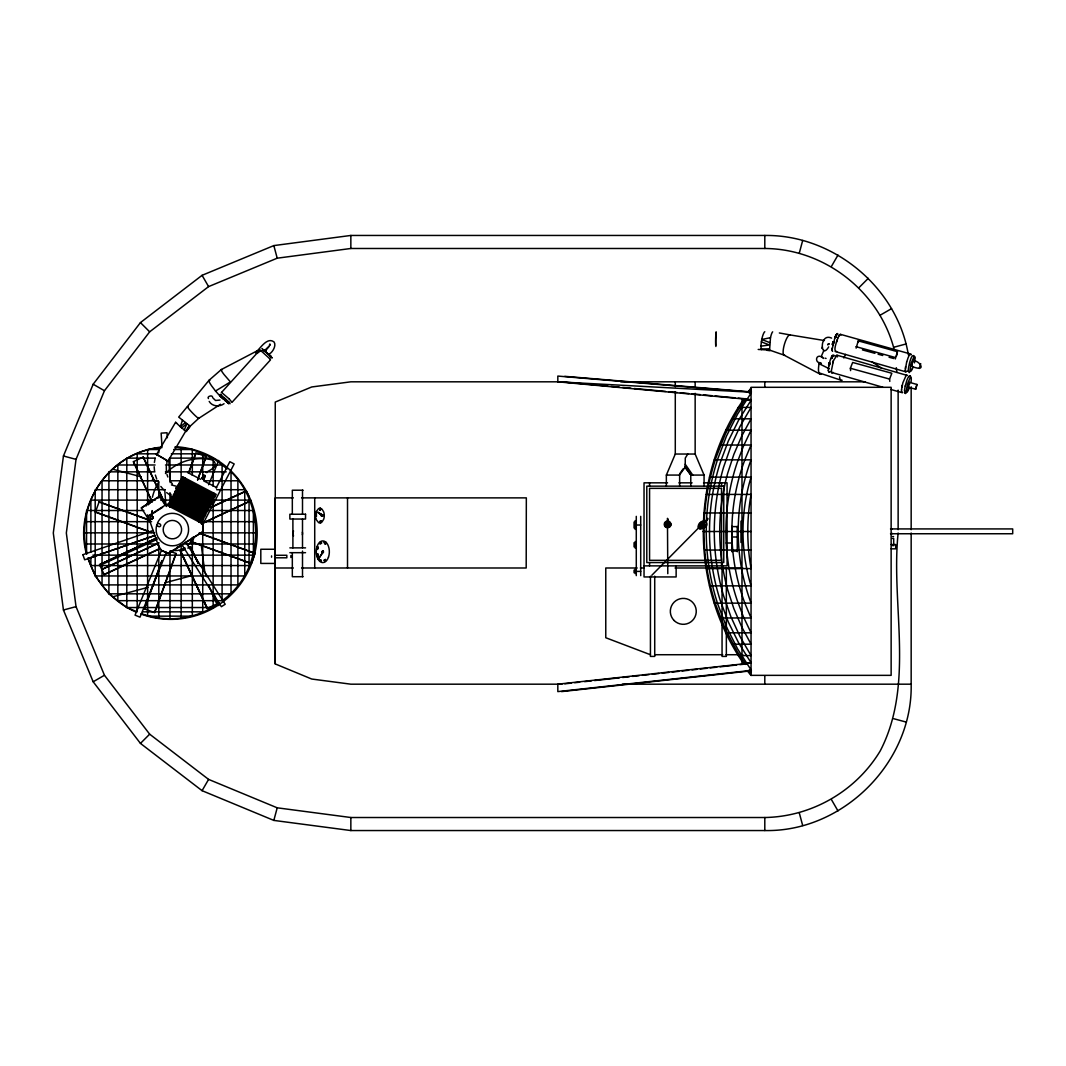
<?xml version="1.0" encoding="UTF-8"?>
<svg xmlns="http://www.w3.org/2000/svg" width="1066" height="1066" viewBox="0 0 1066 1066"><rect width="100%" height="100%" fill="white"/><g stroke="black" fill="none" stroke-linecap="round" stroke-linejoin="round"><path stroke-width="1.5" d="M158.101 545.086L161.606 550.589L168.695 553.481L203.06 531.588L202.926 523.939L234.174 463.95L229.856 461.698L216.118 488.041M325.716 543.553L325.516 543.873A1.959 1.186 -90 0 1 325.223 543.673L325.876 542.794M561.982 684.185L350.847 684.185L311.712 679.029L275.255 663.931L275.255 402.069L311.712 386.971L350.847 381.815L562.795 381.815M325.21 542.607L325.583 542.221A2.825 1.706 -90 0 1 325.85 542.381L325.45 544.033A2.825 1.706 90 0 1 325.197 543.86L325.05 543.433M691.008 475.076L685.211 467.148L685.278 458.074L687.783 454.036M315.829 515.264C315.376 513.106 317.028 517.356 315.669 515.451M319.973 560.996L320.32 559.623M320.08 560.01L320.226 559.757A1.666 0.999 -90 0 1 320.52 559.943L320.639 560.25M828.295 370.568C828.215 367.797 831.32 350.834 834.545 355.991M831.253 371.394L833.425 360.641L836.997 355.205L907.552 375.525M832.066 349.701L835.078 336.856M832.133 348.076L832.24 350.767M901.503 391.075L901.556 389.463M905.5 393.447L904.514 390.303M905.287 370.208L906.673 361.867M908.245 371.048C908.085 368.343 911.39 351.194 914.455 356.55M914.481 356.497L914.175 360.108M317.721 555.946L317.428 556.878L317.628 556.026M315.856 514.558L315.509 515.051M703.973 524.872L703.76 526.058M166.309 466.268L166.389 471.745M742.189 661.546C690.342 585.101 690.342 477.914 742.189 401.456M821.393 374.206A17.309 5.277 -69.5 0 1 819.981 374.073L783.936 355.085L769.572 350.088L761.47 349.608L760.871 346.157L761.737 339.494A9.181 1.826 -79 0 1 764.788 331.726M911.163 533L911.163 684.185C912.816 762.417 843.033 832.186 764.802 830.547L350.847 830.547L273.829 820.407L202.074 790.679L140.446 743.402L93.168 681.774L63.44 610.005L53.3 533L63.44 455.995L93.168 384.226L140.446 322.598L202.074 275.321L273.829 245.593L350.847 235.453L764.802 235.453C833.079 234.547 897.359 287.274 908.352 354.885M321.226 561.462L320.866 560.023L321.212 560.796M323.424 552.201L322.625 552.774L322.265 551.508M321.172 515.931L321.546 514.865L321.932 515.931M322.412 515.757C321.732 513.092 321.292 517.889 322.358 515.571M323.011 515.411C323.398 516.25 324.624 514.998 321.626 515.411L317.748 512.293L323.051 515.264L317.775 512.306M829.188 362.786L829.921 363L829.321 365.585L828.588 365.371L829.188 362.786L830.214 363.919M833.106 344.718L832.359 344.505L832.959 341.92L834.105 341.88L833.998 343.052M833.359 341.68L832.359 344.505M151.718 516.237L152.198 510.601L152.065 516.264M319.84 510.228L320 508.415L320.866 508.589M319.96 510.268L320.173 508.415M320.786 509.375L320.226 509.228M324.53 541.821C324.131 544.939 325.49 541.261 324.37 541.821M772.677 331.846A9.621 1.652 -81.3 0 0 770.491 337.682L769.572 350.088M318.014 546.991L318.148 547.524A2.745 1.666 -90 0 1 318.054 547.937L317.175 547.404A2.745 1.666 -90 0 1 317.188 546.871L318.068 547.418A1.905 1.159 -90 0 1 317.935 547.911L317.362 547.711M828.682 346.876C820.553 360.854 818.848 332.246 831.6 338.109M670.034 525.271A2.638 2.638 0 0 0 666.796 522.073A2.638 2.638 0 0 0 665.637 526.484A2.638 2.638 0 0 0 670.034 525.271L670.034 523.912M901.543 389.503L902.889 382.734L906.087 375.499M905.34 368.609L905.58 366.611M904.501 390.343L905.221 385.999M911.084 381.881L911.31 379.016A7.862 1.612 -74.3 0 0 909.978 378.19L907.433 383.973L906.313 390.649A7.862 1.612 -74.3 0 0 907.646 391.489L909.578 387.598M821.913 348.462L822.392 346.943M894.001 350.447L893.588 347.316C878.011 290.458 823.738 248.818 764.802 248.485L350.847 248.485L277.213 258.185L208.59 286.607L149.666 331.819L104.455 390.742L76.032 459.366L66.332 533L76.032 606.634L104.455 675.258L149.666 734.181L208.59 779.393L277.213 807.815L350.847 817.515L764.802 817.515C811.746 816.716 856.118 791.105 880.263 750.85C915.001 683.812 890.723 604.742 898.132 533M86.346 553.56C73.021 504.791 111.144 450.092 161.992 447.627M87.798 558.131L95.194 575.96L108.905 593.829L231.029 593.829L231.029 471.838C266.793 506.55 263.489 571.976 222.088 600.678L117.846 600.678L117.846 464.989L155.103 464.989M317.375 554.093L317.655 554.107A1.959 1.186 -90 0 1 317.775 554.613L316.895 555.186A2.812 1.692 -90 0 1 316.789 554.76L317.015 554.147M324.384 560.276L324.424 559.903A2.652 1.599 -90 0 1 324.664 559.743L325.01 561.289A2.652 1.599 -90 0 1 324.77 561.449L324.264 560.303L325.037 561.022M316.895 554.653L317.721 553.974M324.37 560.223L324.437 560.076A1.839 1.119 -90 0 1 324.73 559.89L325.063 560.903M154.383 462.471L155.09 458.3M317.761 554.733L317.042 555.199A2.812 1.692 90 0 1 316.789 554.76M317.561 546.898L317.122 547.684M901.809 387.478L902.262 385.172M909.485 384.506L909.538 382.388L908.099 387.291L915.841 389.183L916.933 384.453L909.538 382.388M914.495 362.866L915.094 358.149A7.862 1.612 -74.3 0 0 913.762 357.323L911.203 363.106L910.097 369.795A7.862 1.612 -74.3 0 0 911.43 370.622L913.362 366.731M319.973 560.463L320.546 559.97M319.827 542.727L320.306 542.194L319.893 543.42L320.373 542.794L320.666 543.487L319.947 543.74M835.704 335.697L835.344 337.189L836.077 337.402L836.437 335.897L835.704 335.697L836.957 334.99M832.226 357.723L831.72 358.642L832.439 355.644L833.172 355.844L832.666 356.764M316.895 548.137C316.842 551.708 318.308 546.725 317.295 549.403L316.935 548.39L317.841 548.79L316.882 548.137M322.518 552.534C324.464 553.241 322.905 549.243 322.318 551.282M819.981 374.073L818.994 372.834A17.309 5.277 -69.5 0 1 819.114 363.733L819.607 362.613M221.462 392.528L259.851 350.008L261.13 350.887M222.901 398.311L223.82 399.284M231.695 401.949L229.07 398.817M267.979 354.352C271.337 354.298 276.88 346.157 274.109 342.026C266.966 336.323 259.864 349.275 255.494 352.566M270.537 359.828L232.121 402.188M270.231 355.791L272.23 357.976L270.924 357.217M838.036 337.682C837.01 340.734 832.466 351.82 836.703 351.487M905.207 386.012C906.26 383.454 907.313 375.245 910.511 376.351M325.69 560.676L325.383 559.304M273.829 820.407L277.213 807.815M799.313 253.028L802.685 240.45M324.344 542.527L324.69 543.287L324.464 542.447M166.789 463.737L167.175 460.552L156.316 454.249L157.515 455.462M698.71 525.605C696.844 532.214 707.784 527.617 704.306 523.179L703.44 526.644M836.437 342.173L837.21 339.814M832.666 363.026L833.425 360.668M906.686 361.867C907.592 360.028 908.778 353.086 911.337 354.658M182.499 420.151L180.354 426.706L186.217 431.517L189.895 426.04L178.688 417.099L209.069 380.256L221.315 369.556L256.839 351.007M834.105 341.88L832.466 343.345M99.178 501.74L95.38 512.16L151.345 532.534M188.469 473.064L195.824 452.85L206.244 456.648L197.69 479.94M188.682 473.144L195.478 454.489M159.007 568.405L144.256 608.819L154.69 612.617L176.183 553.534L170.573 551.495M160.18 565.313L161.872 560.649M144.51 608.913L162.059 560.716M197.516 479.873L206.005 456.554M154.463 612.537L175.97 553.454M191.4 542.341L193.439 536.718M194.119 537.117L192.266 542.221L251.363 563.648M856.131 348.156L858.25 340.853L897.452 351.66L896.466 356.057M850.601 370.595L850.362 368.263L852.653 362.467L891.842 373.26L889.564 379.07L889.804 381.401M895.32 358.962L897.452 351.66M907.699 390.183L908.525 388.064M166.416 552.375L140.006 617.161L135.049 615.149L161.459 550.362L168.695 553.481M258.718 351.234L257.439 350.634L257.985 351.167M208.59 484.75L218.663 460.445M184.271 430.024L186.923 423.682L181.74 427.906M666.357 486.149L666.357 475.076L675.284 454.036L675.284 391.662M315.882 511.96L318.587 508.602A7.502 4.557 -90 0 1 322.039 509.228L323.691 511.907A7.235 4.397 -90 0 1 323.691 519.235L322.039 521.914A7.502 4.557 -90 0 1 318.614 522.646L315.882 519.182M322.558 551.095L322.412 551.975M843.819 357.949L845.551 354.392M835.078 336.909L835.904 335.204M838.036 337.735L838.862 336.03M911.483 369.276L909.258 372.647L908.259 370.995M908.885 386.332L908.099 387.291M318.214 556.412L317.868 555.306L318.214 556.412M168.188 504.325L168.814 503.125L202.433 520.781L201.807 521.98L168.321 504.538L168.948 503.339M180.487 487.842L177.569 486.323L176.943 487.522L210.562 505.177L211.055 503.765M205.032 497.582L212.307 501.366L211.814 502.779L178.195 485.123L178.821 483.924L181.74 485.443M179.448 482.725L180.074 481.526L213.693 499.181L213.067 500.38L179.448 482.725L210.895 499.234M181.953 477.928L182.579 476.729L216.185 494.371L215.559 495.583L182.086 478.128L182.712 476.928M203.553 518.169L203.06 519.582L169.574 502.139L170.067 500.727M204.805 515.771L204.312 517.183L170.826 499.741L171.32 498.328L174.238 499.847M172.079 497.329L172.705 496.13L206.191 513.572L205.565 514.785L171.946 497.129L174.851 498.648M175.21 491.333L174.584 492.532L208.057 509.974L208.55 508.575M177.076 487.735L177.569 486.323M178.328 485.336L178.821 483.924M179.581 482.938L180.074 481.526M180.834 480.539L181.327 479.127L180.834 480.539L214.319 497.982L214.812 496.569M175.997 494.664L174.851 497.249L203.899 512.253M176.623 493.465L177.356 492.439M182.872 481.472L179.861 487.642M183.499 480.273L184.751 477.861M184.858 478.048L169.854 506.843L171.106 504.445M198.582 521.7L203.153 512.919M206.977 505.604L210.029 499.754M210.775 499.061L209.642 501.633M214.013 493.238L198.902 521.86M207.43 511.174L173.958 493.731L173.332 494.93L206.804 512.373L207.297 510.974M209.935 506.377L176.45 488.934L175.823 490.133L209.309 507.576L209.802 506.163M177.276 491.559L176.983 492.079M699.349 524.552C696.724 529.136 704.839 527.737 703.293 523.832M823.911 350.354L821.206 356.604C815.25 354.192 814.944 363.559 820.713 362.733M835.491 337.775L836.21 334.777M185.897 431.304L189.202 425.494M176.596 423.042L175.597 422.309L156.609 454.396L157.435 455.222M320.786 542.048L321.093 543.287A1.905 1.146 -90 0 0 321.386 543.074L320.879 541.954M202.074 790.679L208.59 779.393M831.467 266.353L837.983 255.067M176.65 492.639L177.143 491.892M166.536 460.832L167.988 461.152L185.79 431.01L190.134 426.227L198.689 418.378L220.475 404.28M322.678 552.534L318.174 559.397L322.678 552.628L322.265 551.975M176.09 492.892L176.53 492.172M176.276 493.331L176.716 492.612M176.503 492.292L176.969 491.493M176.849 491.759L177.156 491.293M745.787 398.577L736.992 411.756L725.28 434.129L716.032 457.554A233.174 233.174 0 0 0 703.973 531.508A233.174 233.174 0 0 0 716.046 605.461L725.28 628.873L736.992 651.246L745.787 664.424M749.305 393.301L751.05 390.662M207.204 505.817C208.057 502.073 215.145 510.521 209.362 506.217M748.598 391.888L751.05 388.224L748.039 391.928M835.891 335.27L837.303 333.511M838.849 336.11L840.261 334.338M906.886 391.768L905.474 393.514M706.265 521.261L707.451 518.929L651.806 575.28M679.682 473.784L683.373 468.627M679.415 475.076L685.211 467.148M316.562 515.784L315.669 515.331L316.455 514.332L315.776 515.078M186.19 431.424L190.214 426.28L189.681 425.854M699.163 524.765L700.535 523.379M703.627 526.431L701.428 528.283M320.013 543.207L320.12 543.86M320.879 543.314L321.093 543.46A2.732 1.652 90 0 0 321.412 543.26L321.439 542.861M263.848 350.141L266.034 351.3M264.928 351.394L268.925 346.677L269.858 343.985L270.311 345.104M269.978 355.231L269.565 355.671C273.069 359.029 270.124 354.965 270.537 355.671L270.138 356.111M265.9 349.195L268.579 346.73M140.446 743.402L149.666 734.181M859.076 287.54L868.297 278.319M828.948 343.892L827.669 344.624M836.65 334.164L838.129 334.124M835.824 355.857L836.97 355.284L837.476 356.883M829.335 372.087L829.974 371.528L828.802 372.181L828.322 370.488M832.932 372.354L831.76 373.007L831.28 371.328M912.216 366.251C910.95 351.034 933.03 374.672 911.87 366.424M906.939 371.248L905.794 371.821L835.224 351.527M906.073 375.552L906.713 374.992M909.032 376.391L910.177 375.818M185.484 422.536L180.354 426.706L175.597 422.309M219.529 602.636C197.89 619.093 167.029 623.277 141.671 613.696M707.118 518.436L707.931 518.489M707.771 519.435L706.958 519.382M141.418 508.029L159.594 496.45M148.121 516.037L165.83 504.764L164.724 489.587M162.605 507.336L147.215 517.143L141.285 507.829L159.474 496.236L165.403 505.55M168.548 553.241L181.9 544.739L221.368 606.701L225.206 604.262L185.737 542.301L203.06 531.588M181.926 544.793L185.764 542.341M209.869 380.482A13.298 1.839 50.1 0 0 211.574 385.812L215.519 391.009L230.403 381.908L224.1 374.592A12.859 1.452 47.9 0 1 222.034 369.795M224.047 403.708C219.569 407.105 212.161 406.572 209.203 401.429M93.168 681.774L104.455 675.258M880.263 315.15L891.549 308.634M700.322 523.566L703.014 523.419M702.467 527.643C695.365 532.107 698.217 519.035 703.773 522.66M827.829 344.611L829.015 343.812L827.936 344.545M156.609 454.396L167.988 461.152M143.377 457.021L133.317 461.711L152.198 502.193M211.801 506.883L246.286 490.8L248.711 495.996M211.894 507.083L246.379 491.013M159.713 548.803L104.228 574.667L99.538 564.62L156.529 538.077M99.578 564.687L156.555 538.117M99.658 564.86L156.635 538.29M99.898 565.393L157.128 539.369M158.781 542.9L101.803 569.471L158.807 542.967M201.381 523.686L250.856 500.607M201.487 523.926L250.963 500.82L250.51 499.861M104.135 574.467L159.607 548.59M179.861 550.949L184.884 548.604M208.803 585.767L217.197 603.756L207.137 608.446L180.567 551.468L184.871 549.47M187.816 548.097L190.627 546.778L198.316 563.274M219.996 400.056L215.545 400.496L212.947 397.991M82.895 554.706L153.064 530.495M87.758 558.677L154.783 535.505L84.667 559.797L82.921 554.746M321.093 543.46L321.172 543.433A2.732 1.652 -90 0 0 321.412 543.26M701.361 522.926L703.733 522.793M893.588 347.316L906.18 343.932M63.44 610.005L76.032 606.634M112.596 596.84L148.227 587.286M165.07 582.782L192.093 575.533M322.652 550.856L323.424 551.282M770.491 337.682L761.737 339.494L769.665 342.572M320.04 522.593L321.039 522.46L320.919 520.741C318.601 521.434 321.799 520.141 320.639 522.3L320.027 522.42M319.987 521.674L320.866 521.567M320 521.847L320.599 521.567M257.439 350.634L259.118 352.086M760.871 346.157L769.425 344.971L761.297 341.853M751.05 663.025L557.824 684.185L557.824 691.607L751.05 670.447M564.82 683.826L571.416 683.093M574.721 682.733L579.677 682.187M584.634 681.654L591.244 680.921M594.548 680.561L619.319 677.856M622.624 677.496L629.22 676.763M632.524 676.404L639.134 675.684M642.438 675.324L649.047 674.605M652.352 674.232L658.948 673.512M662.253 673.152L668.862 672.433M672.166 672.073L678.775 671.34M682.08 670.98L688.689 670.261M691.981 669.901L696.937 669.355M700.242 668.995L706.851 668.275M710.156 667.902L716.765 667.183M720.056 666.823L736.579 665.011M739.884 664.651L746.493 663.931M561.515 691.607L751.437 670.807M317.508 554.027L317.761 554.067A2.812 1.692 -90 0 1 317.868 554.493L317.895 554.613M761.111 348.995L769.372 348.849M840.248 334.431L841.087 334.964M832.613 351.234L832.266 350.687M920.704 363.599L919.265 368.503M916.933 384.453L915.494 389.356M902.542 392.621L901.689 392.088M620.745 381.815L865.206 381.815M750.064 393.114L751.05 393.114L737.659 413.981L726.506 436.034L717.711 459.046A235.186 235.186 0 0 0 706.252 531.508A235.186 235.186 0 0 0 717.711 603.969L726.506 626.981L737.659 649.034L751.05 669.901L750.064 669.901M742.989 400.27L751.05 400.27L738.618 420.137L728.278 441.097L720.123 462.924A227.125 227.125 0 0 0 709.503 531.508A227.125 227.125 0 0 0 720.123 600.078L728.278 621.918L738.618 642.865L751.05 662.746L742.989 662.746M738.205 407.425L751.05 407.425L740.017 426.44L730.863 446.361L723.654 467.001A226.938 226.938 0 0 0 714.287 531.508A226.938 226.938 0 0 0 723.654 596.001L730.863 616.641L740.017 636.562L751.05 655.577L738.205 655.577M731.889 418.805L751.05 418.805L741.643 436.26L733.834 454.436L727.705 473.184A217.717 217.717 0 0 0 719.737 531.508A217.717 217.717 0 0 0 727.705 589.818L733.834 608.579L741.643 626.741L751.05 644.197L731.889 644.197M725.906 430.198L751.05 430.198L743.468 446.121L737.192 462.564A216.411 216.411 0 0 0 725.893 531.508A216.411 216.411 0 0 0 737.206 600.438L743.468 616.894L751.05 632.818L725.906 632.818M719.737 445.028L751.05 445.028L745.254 458.78A204.859 204.859 0 0 0 731.876 531.508A204.859 204.859 0 0 0 745.267 604.222L751.05 617.974L719.737 617.974M158.754 449.519L147.614 449.519L147.614 503.498M173.718 449.519L192.32 449.519L213.147 458.127L227.191 468.907M157.541 453.823L137.208 453.823L137.208 611.844L126.801 607.54L108.905 593.829L108.905 471.838L154.93 471.838M171.346 453.823L202.727 453.823L202.727 478.407M675.284 454.036L695.152 454.036L704.066 475.076L704.066 486.149M155.33 458.127L126.801 458.127L126.801 607.54L213.147 607.54L213.147 493.998M714.287 459.859L751.05 459.859A206.444 206.444 0 0 0 738.192 531.508A206.444 206.444 0 0 0 751.064 603.143L714.287 603.143M165.496 464.989L222.088 464.989L222.088 600.678M165.443 471.838L226.232 471.838M666.357 475.076L679.642 475.076L679.642 486.149M685.211 467.521L690.781 475.076L704.066 475.076M709.503 477.142L751.05 477.142A187.563 187.563 0 0 0 742.989 531.508A187.563 187.563 0 0 0 751.064 585.86L709.503 585.86M158.128 480.779L102.043 480.779L102.043 584.901L237.891 584.901L237.891 480.779L205.112 480.779M181.806 480.779L169.974 480.779L169.974 458.127L213.147 458.127L213.147 486.229M667.556 482.831L644.037 482.831L644.037 576.946L676.137 576.946L676.137 565.873M678.909 482.831L692.101 482.831M703.547 482.831L727.079 482.831L727.079 565.873L644.037 565.873M165.057 489.707L95.194 489.707L95.194 575.96L244.754 575.96L244.754 489.707L216.625 489.707M303.077 490.213L292.324 490.213L292.324 514.238M706.252 494.424L751.05 494.424A212.014 212.014 0 0 0 751.064 568.591L706.252 568.591M293.35 497.875L275.255 497.875L275.255 663.931M301.571 497.875L526.337 497.875L526.191 567.991L301.571 567.991M154.477 500.114L90.877 500.114L90.877 552.095M160.66 500.114L174.624 500.114M211.308 500.114L249.071 500.114L249.071 565.566L90.877 565.566L90.877 557.518M320.213 509.415L320.759 509.561M143.857 510.507L86.559 510.507L86.559 553.934M205.685 510.507L253.375 510.507L253.375 555.159L92.849 555.159M703.973 512.959L751.05 512.959M315.509 516.277L316.455 516.41M320.919 520.741L321.039 522.46M85.093 521.674L151.585 521.674M199.955 521.674L254.854 521.674M636.282 525.018L640.706 525.018M731.902 526.617L737.259 526.617M890.523 528.923L1012.7 528.923L1012.7 533.746L890.523 533.746M702.974 531.508L751.05 531.508M83.614 532.84L154.623 532.84M200.488 532.84L256.32 532.84M892.588 536.584L893.561 536.584M731.902 536.998L737.259 536.998M892.455 538.477L893.694 538.477L893.708 545.605L892.455 545.605M726.119 543.007L731.902 543.007M85.093 543.993L157.941 543.993M185.004 543.993L254.854 543.993M891.136 544.539L895.68 544.539L895.68 548.83L891.136 548.83M289.859 547.871L305.542 547.871M275.255 549.256L260.81 549.256L260.81 563.434L275.255 563.434M704.972 550.043L751.05 550.043M731.902 551.042L737.259 551.042M289.859 552.681L305.542 552.681M274.628 555.279L286.834 555.279L286.834 557.798L274.628 557.798M275.121 567.991L293.35 567.991M637.188 567.991L605.768 567.991L605.768 637.735L650.433 654.724M640.399 567.991L643.811 567.991M675.045 567.991L742.762 567.991M636.282 571.403L640.706 571.403M303.077 576.706L292.324 576.706L292.324 552.681M142.551 611.844L202.727 611.844L202.727 512.759M654.724 654.724L722.695 654.724M725.999 654.724L742.762 654.724M751.05 675.351L891.136 675.351L891.136 387.304L751.05 387.304L751.05 675.444L747.026 670.514M622.397 684.185L911.163 684.185M758.192 349.448L761.47 349.608M557.824 381.815L751.05 392.221L557.824 376.071L557.824 381.815L751.05 399.643M784.669 355.125L783.936 355.085A10.567 2.745 -73.7 0 1 784.656 343.545A10.567 2.745 -73.7 0 1 790.226 334.951L824.431 340.547M255.6 352.686L256 352.713A2.652 0.946 34.5 0 1 256.533 352.859M564.82 376.338L751.437 391.942M564.82 382.121L584.634 383.947M587.939 384.253L596.2 385.013M599.492 385.319L607.753 386.079M611.058 386.385L619.319 387.145M622.624 387.451L630.872 388.211M634.177 388.517L665.557 391.409M668.862 391.715L677.123 392.488M680.428 392.781L688.689 393.554M691.981 393.847L700.242 394.62M703.547 394.913L711.808 395.686M715.113 395.979L734.927 397.818M738.232 398.111L746.493 398.884M821.286 356.617L823.458 358.456M174.757 447.2L192.32 449.519L192.32 475.356M766.721 350.261L769.905 350.714M779.339 332.965L790.226 334.951M316.296 515.118L316.282 514.332M821.939 357.163L822.792 357.376M820.527 363.306L821.366 363.506M320 508.415L320.853 508.775M63.44 455.995L76.032 459.366M112.596 469.16L141.218 476.835M152.345 479.807L158.701 481.512M171.426 484.923L180.967 487.482M893.588 718.684L906.18 722.068M855.971 346.663L895.173 357.456M862.394 349.888L874.946 353.339M878.078 354.205L882.781 355.498M889.057 357.23L893.761 358.522M850.362 368.263L889.564 379.07M840.741 334.418L910.99 354.125M832.959 341.92L833.705 342.133M833.319 356.43L832.439 355.644M831.56 358.056L832.306 358.269M828.695 364.199L829.428 364.412M882.875 387.251L831.44 372.38M890.856 389.49L902.036 392.621M826.083 358.469L825.031 358.149M818.994 372.834L840.887 380.162M199.169 532.933L255.134 553.307L251.429 563.474L192.36 541.981M200.648 533.72L255.054 553.52M99.151 501.82L150.479 520.408M99.085 501.993L150.386 520.661M95.46 511.947L148.321 531.188M171.053 550.842L172.279 551.295M166.416 460.699L167.589 460.965M157.581 523.486C163.245 523.233 160.246 529.615 156.822 525.098M819.114 363.733L829.348 368.769M205.751 471.825L207.071 472.518L205.658 471.785M206.005 471.958L206.537 472.465L205.871 471.892M204.086 475.036L205.192 475.596M205.192 477.128L203.153 476.062M204.046 478.834L201.887 477.701L202.793 478.168M201.914 478.474L204.112 479.62L203.153 479.114M204.046 475.769L203.1 475.276L205.285 476.409M204.099 478.088C206.244 479.194 200.261 476.102 203.113 477.568M187.563 472.465L200.688 479.3M203.593 480.819L216.718 487.655M181.46 479.327L214.946 496.783M178.955 484.137L212.44 501.58M178.195 485.123L181.113 486.642M177.702 486.536L211.188 503.978M193.079 497.462L195.984 498.981M175.077 491.12L208.683 508.775M171.453 498.528L204.939 515.984M173.611 501.047L170.826 499.741M170.2 500.94L203.686 518.382M221.462 392.368L229.083 398.831M220.302 394.433L220.862 395.499M230.069 403.734L229.523 402.655M93.168 384.226L104.455 390.742M872.268 362L881.782 368.263M208.39 398.537C206.498 396.619 212.227 394.593 212.6 396.992M166.642 492.599L170.067 495.077M261.903 348.462L269.112 354.698M220.276 394.393L221.102 395.02M208.843 505.844L207.817 504.911M261.09 350.847L269.591 358.549M221.075 394.993L228.604 401.722M223.034 398.298L223.887 399.044M223.527 398.737L222.994 398.444M225.379 400.669L226.458 401.562L225.432 400.47M225.019 400.363L225.992 401.122L225.086 400.123M225.819 399.777L224.34 398.444M266.14 352.34L268.765 354.885M224.486 398.258L225.965 399.603M223.847 398.977L225.326 400.323M265.607 350.994L264.248 349.701M269.885 356.057L270.764 356.857M269.098 354.685L270.258 355.817M263.409 350.514L264.581 351.633M140.446 322.598L149.666 331.819M262.463 349.555L263.449 350.527M228.59 401.709L229.55 402.681M223.474 398.937L222.741 398.231M269.551 358.522L270.271 359.295M260.89 351.367L259.824 350.128M170.573 481.752L172.359 483.831M215.519 391.009L219.996 396.059A13.298 1.839 50.1 0 0 222.048 398.111M160.846 486.456L163.551 489.707M685.211 466.055L691.674 475.076M685.211 464.203L692.727 475.076M749.425 672.34L751.05 674.778M749.305 669.701L751.05 672.34M905.794 371.821L905.3 370.168M202.926 523.939L165.683 504.538L171.573 504.165L170.933 494.198M174.224 498.448L171.733 503.245M831.467 799.647L837.983 810.933M202.074 275.321L208.59 286.607M190.414 546.885L198.103 563.381M211.388 591.87L216.984 603.862M143.297 457.048L166.443 506.497M143.137 457.127L165.51 505.111M180.807 551.362L207.377 608.34M180.607 551.455L207.217 608.42M133.53 461.605L151.705 500.594M206.697 576.693L204.819 572.122L201.381 546.045M213 591.883L218.663 605.555M320.893 543.314L320.759 541.861A2.732 1.652 90 0 1 320.999 541.688L321.559 542.834M166.949 474.423L167.842 477.008M147.974 515.811L158.248 545.326M155.356 475.063L156.715 479.074M799.313 812.972L802.685 825.55M273.829 245.593L277.213 258.185M910.537 376.298L910.684 377.417M904.488 391.848L904.648 392.914M901.53 391.022L901.663 392.155M896.266 367.703L896.892 372.407M858.25 340.853L858.41 342.359M154.184 466.695L154.517 470.919M167.349 437.74L167.029 432.756L161.139 433.129L161.992 446.414M168.721 459.326L170.2 482.578M667.796 573.695L667.449 518.342A20.361 9.101 -30.4 0 1 667.489 524.605M911.163 386.798L911.163 529.682M898.132 390.129L898.132 529.682M764.802 235.453L764.802 248.485M764.802 381.815L764.802 386.798M764.802 675.871L764.802 684.185M764.802 817.515L764.802 830.547M741.989 399.31L741.989 664.358M740.977 521.127L740.977 542.487M737.259 526.431L737.259 551.775M731.902 526.431L731.902 551.775M726.346 567.991L726.346 656.416L722.055 656.416L722.055 567.991M721.535 482.831L721.535 486.149M721.535 562.555L721.535 565.873M695.152 381.815L695.152 386.745M695.152 393.314L695.152 454.036M690.781 475.076L690.781 486.149M675.284 381.815L675.284 386.745M654.724 576.173L654.724 656.416L650.433 656.416L650.433 576.173M649.567 482.831L649.567 486.149M649.567 562.555L649.567 565.873M640.706 516.357L640.706 575.64M636.282 516.357L636.282 575.64M635.176 520.581L635.176 529.442M635.176 541.461L635.176 548.111M635.176 569.191L635.176 573.628M634.07 522.034L634.07 528.003M634.07 542.674L634.07 546.898M634.07 570.07L634.07 572.748M350.847 235.453L350.847 248.485M350.847 817.515L350.847 830.547M347.516 497.875L347.516 567.991M314.723 497.875L314.723 567.991M302.504 490.213L302.504 514.238M302.504 519.035L302.504 547.871M302.504 551.069L302.504 576.706M292.897 519.035L292.897 547.871M290.885 555.546L290.885 557.518M271.577 555.906L271.577 557.172M192.32 537.744L192.32 616.148L147.614 616.148L147.614 514.851M181.14 448.053L181.14 485.177M181.14 544.886L181.14 617.627M169.974 492.679L169.974 507.243M169.974 550.962L169.974 619.093M158.794 448.053L158.794 452.81M158.794 482.045L158.794 498.022M158.794 544.886L158.794 617.627M175.584 446.707A86.386 86.386 0 0 1 255.374 550.562A86.386 86.386 0 0 1 140.779 613.976M136.261 612.15A86.386 86.386 0 0 1 88.238 558.437M86.959 553.8A86.386 86.386 0 0 1 161.099 447.12M192.266 538.09A17.829 17.829 0 0 1 188.402 544.779M184.844 547.777A17.829 17.829 0 0 1 172.919 550.416M146.215 505.937A7.409 7.409 0 0 1 155.05 500.3M157.368 523.286A16.243 16.243 0 0 1 180.727 515.664A16.243 16.243 0 0 1 184.898 539.876A16.243 16.243 0 0 1 160.326 540.489L157.915 536.998A16.243 16.243 0 0 1 156.889 524.619M182.939 544.779A14.031 14.031 0 0 1 177.222 546.858M892.402 533.426A2.319 2.319 0 0 1 890.643 533.666M890.643 529.176A2.319 2.319 0 0 1 891.842 529.176M700.229 524.152A3.318 3.318 0 0 1 704.32 521.114A3.318 3.318 0 0 1 706.598 525.671A3.318 3.318 0 0 1 701.721 527.124M842.153 380.256A16.736 4.704 -71.7 0 1 839.555 376.831M715.699 345.371A8.635 0.693 -88.7 0 1 716.139 331.753M715.886 346.49A8.635 0.693 -88.7 0 1 716.179 332.805M316.082 519.195A7.235 4.397 -90 0 1 316.082 511.947M325.516 543.873A1.959 1.186 -90 0 1 325.21 543.673M325.583 542.221A2.825 1.706 90 0 1 325.836 542.381M325.463 544.033A2.825 1.706 -90 0 1 325.21 543.86M666.37 522.753A2.638 2.638 0 0 1 670.78 523.912A2.638 2.638 0 0 1 667.582 527.15M666.943 526.897A2.638 2.638 0 0 1 665.97 525.938M665.704 525.298A2.638 2.638 0 0 1 665.69 523.939M667.742 522.793A1.879 1.879 0 0 1 670.128 524.592A1.879 1.879 0 0 1 667.769 526.431M703.453 523.926A26.73 14.351 5.1 0 1 701.122 525.338M302.331 532.214A4.81 4.81 0 0 1 302.331 534.706M293.536 535.852A4.81 4.81 0 0 1 293.536 531.055M187.962 406.826A8.128 0.746 46 0 0 191.44 411.822A8.128 0.746 46 0 0 198.689 418.378L198.742 418.165A8.128 0.746 46 0 0 198.423 417.552M257.093 353.099A2.652 0.946 34.5 0 1 257.679 353.432M206.364 472.145A15.697 7.116 -32.5 0 0 214.546 466.935A4.85 4.85 0 0 0 211.374 459.699A49.969 49.969 0 0 0 165.457 473.544M152.398 497.276A49.969 49.969 0 0 1 158.514 482.418M699.882 525.565C702.267 529.189 702.934 520.848 699.882 525.565M700.402 525.471C701.774 527.563 702.174 522.753 700.402 525.471M700.695 525.152C701.068 527.577 702.188 523.593 700.695 525.152M666.49 524.352C667.782 528.27 669.528 521.554 666.49 524.352M666.916 524.459L668.062 524.765L666.93 524.432M220.169 395.766L228.737 403.641L220.169 395.766M911.923 364.305L910.391 364.958L911.923 364.305M723.761 486.149L646.795 486.149L646.795 562.555L723.761 562.555L723.761 486.149M721.535 488.361L649.567 488.361L649.567 560.33L721.535 560.33L721.535 488.361M305.542 514.238L289.859 514.238L289.859 519.035L305.542 519.035L305.542 514.238M178.622 489.507L175.89 488.041L178.622 489.507M165.563 535.825L164.191 533.839A9.221 9.221 0 0 1 172.026 520.421A9.221 9.221 0 0 1 180.887 533.187A9.221 9.221 0 0 1 165.563 535.825M150.279 502.566A5.916 5.916 0 0 0 148.201 504.818A5.916 5.916 0 0 1 150.266 502.552M150.866 518.582A1.359 1.359 0 0 0 153.091 517.889A1.359 1.359 0 0 0 151.359 516.277A1.359 1.359 0 0 0 150.852 518.569A1.359 1.359 0 0 0 153.078 517.863A1.359 1.359 0 0 0 151.372 516.304A1.359 1.359 0 0 0 150.866 518.582M665.357 526.831A3.318 3.318 0 0 0 670.82 525.018A3.318 3.318 0 0 0 666.516 521.194A3.318 3.318 0 0 0 665.357 526.831M328.475 557.158A10.833 6.543 -90 0 0 322.798 540.915A10.833 6.543 -90 0 0 317.122 557.158A10.833 6.543 -90 0 0 328.475 557.158M666.17 525.951A1.879 1.879 0 0 0 669.315 525.085A1.879 1.879 0 0 0 666.996 522.793A1.879 1.879 0 0 0 666.17 525.951M674.125 620.519A12.965 12.965 0 0 0 695.818 614.709A12.965 12.965 0 0 0 679.935 598.826A12.965 12.965 0 0 0 674.125 620.519"/></g></svg>
